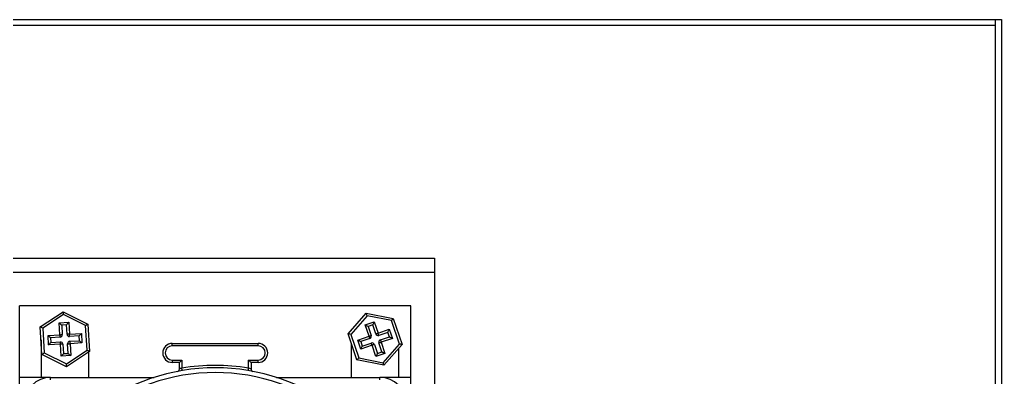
# Model space of a CAD drawing. Header units: millimetres. Extents: x 4754612 to 5801174, y 2368242 to 2777223.
# Drawn here: x 5040166.3 to 5040313.3, y 2613046 to 2613099.6 of the extents above; entities that cross this region are included whole.
import ezdxf

# ---------------------------------------------------------------- set-up
doc = ezdxf.new("R2010")
doc.units = ezdxf.units.MM
doc.header["$LTSCALE"] = 1000
doc.layers.add('(주)하나기공-LEADER', color=7, linetype='Continuous')

msp = doc.modelspace()

# ---------------------------------------------------------------- linework, layer by layer
at = {"layer": '(주)하나기공-LEADER', "color": 4}
msp.add_line((5040312.443, 2612974.621), (5040312.443, 2613099.621), dxfattribs=at)
at = {"layer": '(주)하나기공-LEADER', "color": 8, "linetype": 'ByBlock', "lineweight": -2}
for p, q in [((5040228.443, 2613061.764), (5040035.586, 2613061.764)), ((5040166.315, 2613046.05), (5040166.315, 2613056.764)), ((5040224.886, 2613056.764), (5040166.315, 2613056.764)), ((5040224.886, 2613046.05), (5040224.886, 2613056.764)), ((5040169.413, 2613053.611), (5040172.856, 2613055.881)), ((5040172.88, 2613055.469), (5040169.782, 2613053.426)), ((5040172.856, 2613055.881), (5040176.543, 2613054.035)), ((5040176.199, 2613053.808), (5040172.88, 2613055.469)), ((5040215.483, 2613052.564), (5040218.199, 2613055.668)), ((5040218.332, 2613055.277), (5040215.888, 2613052.484)), ((5040218.199, 2613055.668), (5040222.245, 2613054.868)), ((5040221.973, 2613054.558), (5040218.332, 2613055.277)), ((5040172.239, 2613054.217), (5040173.665, 2613054.302)), ((5040172.345, 2613052.435), (5040172.239, 2613054.217)), ((5040173.33, 2613053.925), (5040172.617, 2613053.882)), ((5040172.617, 2613053.882), (5040172.702, 2613052.456)), ((5040173.415, 2613052.498), (5040173.33, 2613053.925)), ((5040173.665, 2613054.302), (5040173.771, 2613052.52)), ((5040176.419, 2613050.103), (5040176.199, 2613053.808)), ((5040176.543, 2613054.035), (5040176.788, 2613049.918)), ((5040218.047, 2613053.9), (5040219.399, 2613054.361)), ((5040218.623, 2613052.21), (5040218.047, 2613053.9)), ((5040219.176, 2613053.908), (5040218.5, 2613053.677)), ((5040219.637, 2613052.556), (5040219.176, 2613053.908)), ((5040219.399, 2613054.361), (5040219.975, 2613052.671)), ((5040223.17, 2613051.044), (5040221.973, 2613054.558)), ((5040222.245, 2613054.868), (5040223.575, 2613050.964)), ((5040169.658, 2613049.494), (5040169.413, 2613053.611)), ((5040169.782, 2613053.426), (5040170.002, 2613049.721)), ((5040170.562, 2613052.329), (5040172.345, 2613052.435)), ((5040170.647, 2613050.903), (5040170.562, 2613052.329)), ((5040173.771, 2613052.52), (5040175.554, 2613052.626)), ((5040175.554, 2613052.626), (5040175.638, 2613051.2)), ((5040216.814, 2613048.661), (5040215.483, 2613052.564)), ((5040215.888, 2613052.484), (5040217.085, 2613048.971)), ((5040218.5, 2613053.677), (5040218.961, 2613052.325)), ((5040219.975, 2613052.671), (5040221.665, 2613053.247)), ((5040221.442, 2613052.793), (5040220.09, 2613052.333)), ((5040221.673, 2613052.117), (5040221.442, 2613052.793)), ((5040221.665, 2613053.247), (5040222.126, 2613051.894)), ((5040169.529, 2613051.658), (5040169.529, 2613046.05)), ((5040172.43, 2613051.009), (5040170.647, 2613050.903)), ((5040172.366, 2613052.078), (5040170.94, 2613051.994)), ((5040170.94, 2613051.994), (5040170.983, 2613051.28)), ((5040170.983, 2613051.28), (5040172.409, 2613051.365)), ((5040172.536, 2613049.226), (5040172.43, 2613051.009)), ((5040172.786, 2613051.03), (5040172.871, 2613049.604)), ((5040173.584, 2613049.646), (5040173.499, 2613051.072)), ((5040175.218, 2613052.248), (5040173.792, 2613052.163)), ((5040173.835, 2613051.45), (5040175.261, 2613051.535)), ((5040175.638, 2613051.2), (5040173.856, 2613051.094)), ((5040173.856, 2613051.094), (5040173.962, 2613049.311)), ((5040175.261, 2613051.535), (5040175.218, 2613052.248)), ((5040189.172, 2613050.78), (5040189.172, 2613051.137)), ((5040189.172, 2613051.137), (5040202.029, 2613051.137)), ((5040202.029, 2613050.78), (5040202.029, 2613051.137)), ((5040215.958, 2613051.172), (5040215.958, 2613046.05)), ((5040216.932, 2613051.634), (5040218.623, 2613052.21)), ((5040217.393, 2613050.282), (5040216.932, 2613051.634)), ((5040218.738, 2613051.872), (5040217.385, 2613051.411)), ((5040217.385, 2613051.411), (5040217.616, 2613050.735)), ((5040219.083, 2613050.858), (5040217.393, 2613050.282)), ((5040217.616, 2613050.735), (5040218.968, 2613051.196)), ((5040219.659, 2613049.167), (5040219.083, 2613050.858)), ((5040219.421, 2613050.973), (5040219.882, 2613049.621)), ((5040220.558, 2613049.851), (5040220.097, 2613051.203)), ((5040220.32, 2613051.657), (5040221.673, 2613052.117)), ((5040222.126, 2613051.894), (5040220.436, 2613051.319)), ((5040220.436, 2613051.319), (5040221.011, 2613049.628)), ((5040220.726, 2613048.251), (5040223.17, 2613051.044)), ((5040223.575, 2613050.964), (5040220.859, 2613047.861)), ((5040173.345, 2613047.648), (5040169.658, 2613049.494)), ((5040170.002, 2613049.721), (5040173.321, 2613048.059)), ((5040172.871, 2613049.604), (5040173.584, 2613049.646)), ((5040173.321, 2613048.059), (5040176.419, 2613050.103)), ((5040176.788, 2613049.918), (5040173.345, 2613047.648)), ((5040176.672, 2613046.05), (5040176.672, 2613049.841)), ((5040202.029, 2613050.78), (5040189.172, 2613050.78)), ((5040221.011, 2613049.628), (5040219.659, 2613049.167)), ((5040219.882, 2613049.621), (5040220.558, 2613049.851)), ((5040223.1, 2613046.05), (5040223.1, 2613050.422)), ((5040173.962, 2613049.311), (5040172.536, 2613049.226)), ((5040189.172, 2613048.637), (5040190.6, 2613048.637)), ((5040189.172, 2613048.637), (5040189.172, 2613048.28)), ((5040190.243, 2613048.28), (5040189.172, 2613048.28)), ((5040190.6, 2613048.637), (5040190.243, 2613048.28)), ((5040190.243, 2613047.293), (5040190.243, 2613048.28)), ((5040190.6, 2613048.637), (5040190.6, 2613047.421)), ((5040200.6, 2613047.421), (5040200.6, 2613048.637)), ((5040200.6, 2613048.637), (5040202.029, 2613048.637)), ((5040200.958, 2613048.28), (5040200.958, 2613047.293)), ((5040202.029, 2613048.28), (5040200.958, 2613048.28)), ((5040202.029, 2613048.28), (5040202.029, 2613048.637)), ((5040220.859, 2613047.861), (5040216.814, 2613048.661)), ((5040217.085, 2613048.971), (5040220.726, 2613048.251)), ((5040166.315, 2613023.986), (5040166.315, 2613046.05)), ((5040170.958, 2613046.05), (5040166.315, 2613046.05)), ((5040170.958, 2613045.693), (5040170.958, 2613046.05)), ((5040170.958, 2613046.05), (5040186.453, 2613046.05)), ((5040204.748, 2613046.05), (5040220.243, 2613046.05)), ((5040224.886, 2613046.05), (5040220.243, 2613046.05)), ((5040220.243, 2613045.693), (5040220.243, 2613046.05)), ((5040224.886, 2613023.986), (5040224.886, 2613046.05))]:
    msp.add_line(p, q, dxfattribs=at)
at = {"layer": '(주)하나기공-LEADER', "color": 4}
msp.add_lwpolyline([(5040312.443, 2613098.764), (5040013.3, 2613098.764), (5040013.3, 2613099.621), (5040013.3, 2613099.621), (5040312.443, 2613099.621)], dxfattribs=at)
msp.add_lwpolyline([(5040313.3, 2613099.621), (5040313.3, 2613099.621), (5040313.3, 2612849.621), (5040277.586, 2612849.621), (5040277.586, 2612856.764), (5040270.443, 2612856.764), (5040270.443, 2612857.621), (5040278.443, 2612857.621), (5040278.443, 2612850.479), (5040312.443, 2612850.479), (5040312.443, 2613099.621), (5040313.3, 2613099.621)], close=True, dxfattribs=at)
at = {"layer": '(주)하나기공-LEADER', "color": 8, "linetype": 'ByBlock', "lineweight": -2}
msp.add_lwpolyline([(5040228.443, 2612958.907), (5040035.586, 2612958.907), (5040035.586, 2613061.764), (5040035.586, 2613063.907), (5040228.443, 2613063.907), (5040228.443, 2613061.764)], close=True, dxfattribs=at)
for points in [[(5040172.88, 2613055.469), (5040172.875, 2613055.55), (5040172.871, 2613055.627), (5040172.866, 2613055.698), (5040172.863, 2613055.76), (5040172.86, 2613055.812), (5040172.857, 2613055.85), (5040172.856, 2613055.873), (5040172.856, 2613055.881)], [(5040218.332, 2613055.277), (5040218.306, 2613055.354), (5040218.281, 2613055.427), (5040218.258, 2613055.494), (5040218.238, 2613055.553), (5040218.221, 2613055.602), (5040218.209, 2613055.638), (5040218.201, 2613055.66), (5040218.199, 2613055.668)], [(5040172.239, 2613054.217), (5040172.313, 2613054.152), (5040172.384, 2613054.089), (5040172.449, 2613054.031), (5040172.506, 2613053.98), (5040172.553, 2613053.939), (5040172.588, 2613053.908), (5040172.609, 2613053.889), (5040172.617, 2613053.882)], [(5040173.665, 2613054.302), (5040173.6, 2613054.229), (5040173.537, 2613054.158), (5040173.479, 2613054.092), (5040173.428, 2613054.035), (5040173.386, 2613053.988), (5040173.355, 2613053.953), (5040173.336, 2613053.932), (5040173.33, 2613053.925)], [(5040176.199, 2613053.808), (5040176.266, 2613053.852), (5040176.331, 2613053.894), (5040176.39, 2613053.934), (5040176.442, 2613053.968), (5040176.485, 2613053.996), (5040176.517, 2613054.017), (5040176.537, 2613054.03), (5040176.543, 2613054.035)], [(5040218.047, 2613053.9), (5040218.135, 2613053.857), (5040218.22, 2613053.815), (5040218.298, 2613053.776), (5040218.367, 2613053.743), (5040218.423, 2613053.715), (5040218.465, 2613053.694), (5040218.491, 2613053.682), (5040218.5, 2613053.677)], [(5040219.399, 2613054.361), (5040219.355, 2613054.273), (5040219.313, 2613054.188), (5040219.275, 2613054.109), (5040219.241, 2613054.041), (5040219.213, 2613053.984), (5040219.193, 2613053.942), (5040219.18, 2613053.916), (5040219.176, 2613053.908)], [(5040221.973, 2613054.558), (5040222.026, 2613054.618), (5040222.077, 2613054.676), (5040222.124, 2613054.73), (5040222.165, 2613054.777), (5040222.199, 2613054.816), (5040222.224, 2613054.844), (5040222.239, 2613054.862), (5040222.245, 2613054.868)], [(5040169.782, 2613053.426), (5040169.71, 2613053.462), (5040169.641, 2613053.497), (5040169.577, 2613053.528), (5040169.521, 2613053.556), (5040169.475, 2613053.579), (5040169.441, 2613053.596), (5040169.42, 2613053.607), (5040169.413, 2613053.611)], [(5040170.562, 2613052.329), (5040170.636, 2613052.263), (5040170.707, 2613052.201), (5040170.772, 2613052.143), (5040170.83, 2613052.092), (5040170.877, 2613052.05), (5040170.911, 2613052.019), (5040170.933, 2613052), (5040170.94, 2613051.994)], [(5040172.345, 2613052.435), (5040172.415, 2613052.439), (5040172.481, 2613052.443), (5040172.543, 2613052.447), (5040172.597, 2613052.45), (5040172.641, 2613052.452), (5040172.674, 2613052.454), (5040172.695, 2613052.456), (5040172.702, 2613052.456)], [(5040172.345, 2613052.435), (5040172.349, 2613052.365), (5040172.353, 2613052.298), (5040172.357, 2613052.237), (5040172.36, 2613052.183), (5040172.363, 2613052.138), (5040172.365, 2613052.105), (5040172.366, 2613052.085), (5040172.366, 2613052.078)], [(5040173.771, 2613052.52), (5040173.702, 2613052.516), (5040173.635, 2613052.512), (5040173.573, 2613052.508), (5040173.519, 2613052.505), (5040173.475, 2613052.502), (5040173.442, 2613052.5), (5040173.421, 2613052.499), (5040173.415, 2613052.498)], [(5040173.792, 2613052.163), (5040173.792, 2613052.17), (5040173.791, 2613052.19), (5040173.789, 2613052.223), (5040173.786, 2613052.268), (5040173.783, 2613052.322), (5040173.779, 2613052.383), (5040173.775, 2613052.45), (5040173.771, 2613052.52)], [(5040175.218, 2613052.248), (5040175.225, 2613052.255), (5040175.244, 2613052.277), (5040175.275, 2613052.312), (5040175.317, 2613052.359), (5040175.367, 2613052.416), (5040175.425, 2613052.481), (5040175.488, 2613052.552), (5040175.554, 2613052.626)], [(5040215.888, 2613052.484), (5040215.809, 2613052.5), (5040215.733, 2613052.515), (5040215.663, 2613052.529), (5040215.602, 2613052.541), (5040215.552, 2613052.551), (5040215.514, 2613052.558), (5040215.491, 2613052.563), (5040215.483, 2613052.564)], [(5040218.623, 2613052.21), (5040218.688, 2613052.232), (5040218.752, 2613052.254), (5040218.81, 2613052.274), (5040218.862, 2613052.291), (5040218.904, 2613052.306), (5040218.935, 2613052.316), (5040218.954, 2613052.323), (5040218.961, 2613052.325)], [(5040219.975, 2613052.671), (5040219.909, 2613052.648), (5040219.845, 2613052.627), (5040219.787, 2613052.607), (5040219.736, 2613052.589), (5040219.694, 2613052.575), (5040219.662, 2613052.564), (5040219.643, 2613052.558), (5040219.637, 2613052.556)], [(5040220.09, 2613052.333), (5040220.088, 2613052.339), (5040220.081, 2613052.358), (5040220.071, 2613052.39), (5040220.056, 2613052.432), (5040220.039, 2613052.483), (5040220.019, 2613052.541), (5040219.997, 2613052.605), (5040219.975, 2613052.671)], [(5040221.442, 2613052.793), (5040221.446, 2613052.802), (5040221.459, 2613052.828), (5040221.48, 2613052.87), (5040221.507, 2613052.926), (5040221.541, 2613052.995), (5040221.58, 2613053.073), (5040221.622, 2613053.158), (5040221.665, 2613053.247)], [(5040170.647, 2613050.903), (5040170.713, 2613050.976), (5040170.776, 2613051.047), (5040170.834, 2613051.113), (5040170.884, 2613051.17), (5040170.926, 2613051.217), (5040170.957, 2613051.252), (5040170.976, 2613051.273), (5040170.983, 2613051.28)], [(5040172.43, 2613051.009), (5040172.426, 2613051.078), (5040172.422, 2613051.145), (5040172.418, 2613051.207), (5040172.415, 2613051.261), (5040172.412, 2613051.305), (5040172.41, 2613051.338), (5040172.409, 2613051.358), (5040172.409, 2613051.365)], [(5040172.786, 2613051.03), (5040172.779, 2613051.03), (5040172.759, 2613051.028), (5040172.726, 2613051.026), (5040172.682, 2613051.024), (5040172.628, 2613051.021), (5040172.566, 2613051.017), (5040172.499, 2613051.013), (5040172.43, 2613051.009)], [(5040173.499, 2613051.072), (5040173.506, 2613051.073), (5040173.527, 2613051.074), (5040173.559, 2613051.076), (5040173.604, 2613051.079), (5040173.658, 2613051.082), (5040173.719, 2613051.086), (5040173.786, 2613051.089), (5040173.856, 2613051.094)], [(5040173.835, 2613051.45), (5040173.835, 2613051.443), (5040173.836, 2613051.423), (5040173.838, 2613051.39), (5040173.841, 2613051.346), (5040173.844, 2613051.292), (5040173.848, 2613051.23), (5040173.852, 2613051.163), (5040173.856, 2613051.094)], [(5040175.261, 2613051.535), (5040175.268, 2613051.529), (5040175.289, 2613051.509), (5040175.324, 2613051.478), (5040175.371, 2613051.437), (5040175.429, 2613051.386), (5040175.494, 2613051.328), (5040175.565, 2613051.265), (5040175.638, 2613051.2)], [(5040216.932, 2613051.634), (5040217.021, 2613051.591), (5040217.106, 2613051.549), (5040217.184, 2613051.51), (5040217.253, 2613051.476), (5040217.309, 2613051.449), (5040217.351, 2613051.428), (5040217.377, 2613051.415), (5040217.385, 2613051.411)], [(5040218.623, 2613052.21), (5040218.645, 2613052.144), (5040218.667, 2613052.081), (5040218.687, 2613052.022), (5040218.704, 2613051.971), (5040218.718, 2613051.929), (5040218.729, 2613051.898), (5040218.735, 2613051.878), (5040218.738, 2613051.872)], [(5040219.083, 2613050.858), (5040219.061, 2613050.924), (5040219.039, 2613050.987), (5040219.019, 2613051.046), (5040219.002, 2613051.097), (5040218.988, 2613051.139), (5040218.977, 2613051.17), (5040218.97, 2613051.189), (5040218.968, 2613051.196)], [(5040219.421, 2613050.973), (5040219.415, 2613050.971), (5040219.396, 2613050.964), (5040219.364, 2613050.954), (5040219.322, 2613050.939), (5040219.271, 2613050.922), (5040219.213, 2613050.902), (5040219.149, 2613050.88), (5040219.083, 2613050.858)], [(5040220.097, 2613051.203), (5040220.104, 2613051.206), (5040220.123, 2613051.212), (5040220.154, 2613051.223), (5040220.196, 2613051.237), (5040220.248, 2613051.255), (5040220.306, 2613051.274), (5040220.37, 2613051.296), (5040220.436, 2613051.319)], [(5040220.32, 2613051.657), (5040220.323, 2613051.65), (5040220.329, 2613051.631), (5040220.34, 2613051.6), (5040220.354, 2613051.558), (5040220.372, 2613051.506), (5040220.391, 2613051.448), (5040220.413, 2613051.384), (5040220.436, 2613051.319)], [(5040221.673, 2613052.117), (5040221.681, 2613052.113), (5040221.707, 2613052.1), (5040221.749, 2613052.08), (5040221.805, 2613052.052), (5040221.874, 2613052.018), (5040221.952, 2613051.98), (5040222.037, 2613051.938), (5040222.126, 2613051.894)], [(5040223.575, 2613050.964), (5040223.568, 2613050.966), (5040223.55, 2613050.969), (5040223.52, 2613050.975), (5040223.48, 2613050.983), (5040223.43, 2613050.993), (5040223.372, 2613051.004), (5040223.308, 2613051.017), (5040223.24, 2613051.03), (5040223.17, 2613051.044)], [(5040169.658, 2613049.494), (5040169.664, 2613049.498), (5040169.684, 2613049.511), (5040169.716, 2613049.532), (5040169.759, 2613049.56), (5040169.811, 2613049.595), (5040169.87, 2613049.634), (5040169.935, 2613049.677), (5040170.002, 2613049.721)], [(5040172.871, 2613049.604), (5040172.865, 2613049.597), (5040172.846, 2613049.575), (5040172.815, 2613049.54), (5040172.773, 2613049.493), (5040172.722, 2613049.436), (5040172.664, 2613049.371), (5040172.601, 2613049.3), (5040172.536, 2613049.226)], [(5040173.584, 2613049.646), (5040173.591, 2613049.64), (5040173.613, 2613049.621), (5040173.648, 2613049.59), (5040173.695, 2613049.548), (5040173.752, 2613049.497), (5040173.817, 2613049.439), (5040173.888, 2613049.376), (5040173.962, 2613049.311)], [(5040176.788, 2613049.918), (5040176.782, 2613049.921), (5040176.766, 2613049.929), (5040176.739, 2613049.943), (5040176.702, 2613049.961), (5040176.656, 2613049.984), (5040176.604, 2613050.01), (5040176.545, 2613050.039), (5040176.483, 2613050.071), (5040176.419, 2613050.103)], [(5040217.393, 2613050.282), (5040217.436, 2613050.37), (5040217.478, 2613050.455), (5040217.517, 2613050.534), (5040217.551, 2613050.602), (5040217.578, 2613050.659), (5040217.599, 2613050.701), (5040217.612, 2613050.726), (5040217.616, 2613050.735)], [(5040219.882, 2613049.621), (5040219.878, 2613049.612), (5040219.865, 2613049.586), (5040219.845, 2613049.544), (5040219.817, 2613049.488), (5040219.783, 2613049.419), (5040219.745, 2613049.341), (5040219.703, 2613049.256), (5040219.659, 2613049.167)], [(5040220.558, 2613049.851), (5040220.567, 2613049.847), (5040220.593, 2613049.834), (5040220.635, 2613049.814), (5040220.691, 2613049.786), (5040220.76, 2613049.752), (5040220.838, 2613049.714), (5040220.923, 2613049.672), (5040221.011, 2613049.628)], [(5040173.345, 2613047.648), (5040173.345, 2613047.656), (5040173.343, 2613047.679), (5040173.341, 2613047.717), (5040173.338, 2613047.768), (5040173.334, 2613047.831), (5040173.33, 2613047.902), (5040173.326, 2613047.979), (5040173.321, 2613048.059)], [(5040200.958, 2613048.28), (5040200.951, 2613048.287), (5040200.93, 2613048.308), (5040200.897, 2613048.341), (5040200.853, 2613048.385), (5040200.799, 2613048.439), (5040200.737, 2613048.501), (5040200.67, 2613048.568), (5040200.6, 2613048.637)], [(5040216.814, 2613048.661), (5040216.819, 2613048.667), (5040216.834, 2613048.684), (5040216.859, 2613048.713), (5040216.893, 2613048.751), (5040216.934, 2613048.798), (5040216.981, 2613048.852), (5040217.032, 2613048.91), (5040217.085, 2613048.971)], [(5040220.859, 2613047.861), (5040220.857, 2613047.868), (5040220.849, 2613047.89), (5040220.837, 2613047.926), (5040220.82, 2613047.975), (5040220.8, 2613048.034), (5040220.777, 2613048.102), (5040220.752, 2613048.175), (5040220.726, 2613048.251)], [(5040190.659, 2613047.069), (5040190.658, 2613047.076), (5040190.655, 2613047.096), (5040190.649, 2613047.128), (5040190.642, 2613047.172), (5040190.633, 2613047.225), (5040190.623, 2613047.286), (5040190.612, 2613047.352), (5040190.6, 2613047.421)], [(5040200.542, 2613047.069), (5040200.543, 2613047.076), (5040200.546, 2613047.096), (5040200.552, 2613047.128), (5040200.559, 2613047.172), (5040200.568, 2613047.225), (5040200.578, 2613047.286), (5040200.589, 2613047.352), (5040200.6, 2613047.421)]]:
    msp.add_lwpolyline(points, dxfattribs=at)
for centre, radius, start, end in [((5040172.345, 2613052.435), 0.357, 273.40405, 3.40405), ((5040173.771, 2613052.52), 0.357, 183.40405, 273.40405), ((5040218.623, 2613052.21), 0.357, 288.81649, 18.81649), ((5040219.975, 2613052.671), 0.357, 198.81649, 288.81649), ((5040172.43, 2613051.009), 0.357, 3.40405, 93.40405), ((5040173.856, 2613051.094), 0.357, 93.40405, 183.40405), ((5040189.172, 2613049.709), 1.429, 90, 270), ((5040202.029, 2613049.709), 1.429, 270, 90), ((5040219.083, 2613050.858), 0.357, 18.81649, 108.81649), ((5040220.436, 2613051.319), 0.357, 108.81649, 198.81649), ((5040189.172, 2613049.709), 1.071, 90, 270), ((5040202.029, 2613049.709), 1.071, 270, 90), ((5040195.6, 2613017.479), 30, 51.83714, 128.16286), ((5040195.6, 2613017.479), 29.286, 51.14106, 128.85894), ((5040189.886, 2613047.293), 0.357, 280.84982, 0), ((5040193.37, 2613039.136), 8.736, 108.48293, 110.97154), ((5040195.6, 2613017.479), 30.357, 80.51985, 99.48015), ((5040197.845, 2613039.174), 8.695, 69.02264, 71.52288), ((5040201.315, 2613047.293), 0.357, 180, 259.15018), ((5040170.958, 2613042.121), 3.929, 90, 180), ((5040220.243, 2613042.121), 3.929, 0, 90)]:
    msp.add_arc(centre, radius, start, end, dxfattribs=at)

doc.saveas('drawing.dxf')
